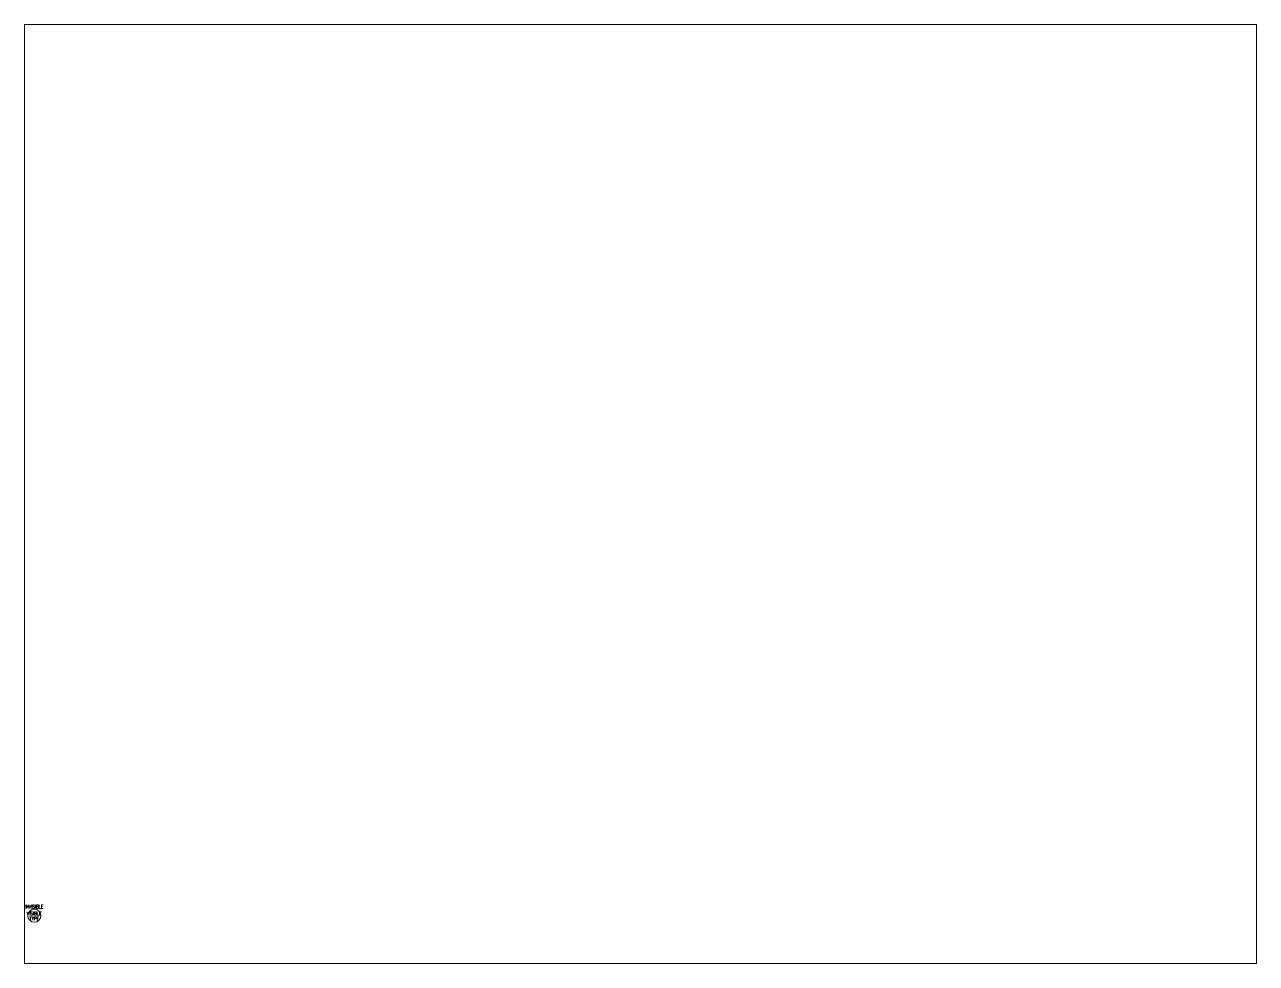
# Paper-space layout '布局1' of a CAD drawing. Extents: x 1.05 to 9.45, y 0.8 to 7.2.
# The model-space entities are those that its viewports show. They can reach past a viewport. Long polylines and large blocks are cut down to what shows.
import ezdxf
from ezdxf.enums import TextEntityAlignment as Align

# ---------------------------------------------------------------- set-up
doc = ezdxf.new("R2010")
doc.units = 0
doc.header["$MEASUREMENT"] = 0
doc.layers.get('0').update_dxf_attribs({"linetype": 'CONTINUOUS'})
doc.styles.add('设备编号文字', font='txt.shx', dxfattribs={"height": 1.6, "bigfont": 'hztxt.shx'})

msp = doc.modelspace()

# ---------------------------------------------------------------- linework, layer by layer
at = {"lineweight": 13}
msp.add_circle((0, 3), 3, dxfattribs=at)

# ---------------------------------------------------------------- texts
at = {"lineweight": 13, "style": '设备编号文字', "width": 0.8, "flags": 1}
msp.add_attdef('INVISIBLE', text='', height=1.6, dxfattribs=at).set_placement((-0.08, 6.35), align=Align.CENTER)
at = {"lineweight": 13, "style": '设备编号文字', "width": 0.8}
for tag, p in [('VISIBLE', (-0.08, 3.2)), ('TYPE', (0, 0.9))]:
    msp.add_attdef(tag, text='', height=1.6, dxfattribs=at).set_placement(p, align=Align.CENTER)

psp = doc.layouts.new('布局1')

# ---------------------------------------------------------------- viewports
at = {"layer": '0'}
psp.add_viewport(center=(5.25, 4), size=(8.4, 6.4), view_center_point=(277.5217, 196.0118), view_height=429.656524, dxfattribs=at)

doc.saveas('drawing.dxf')
